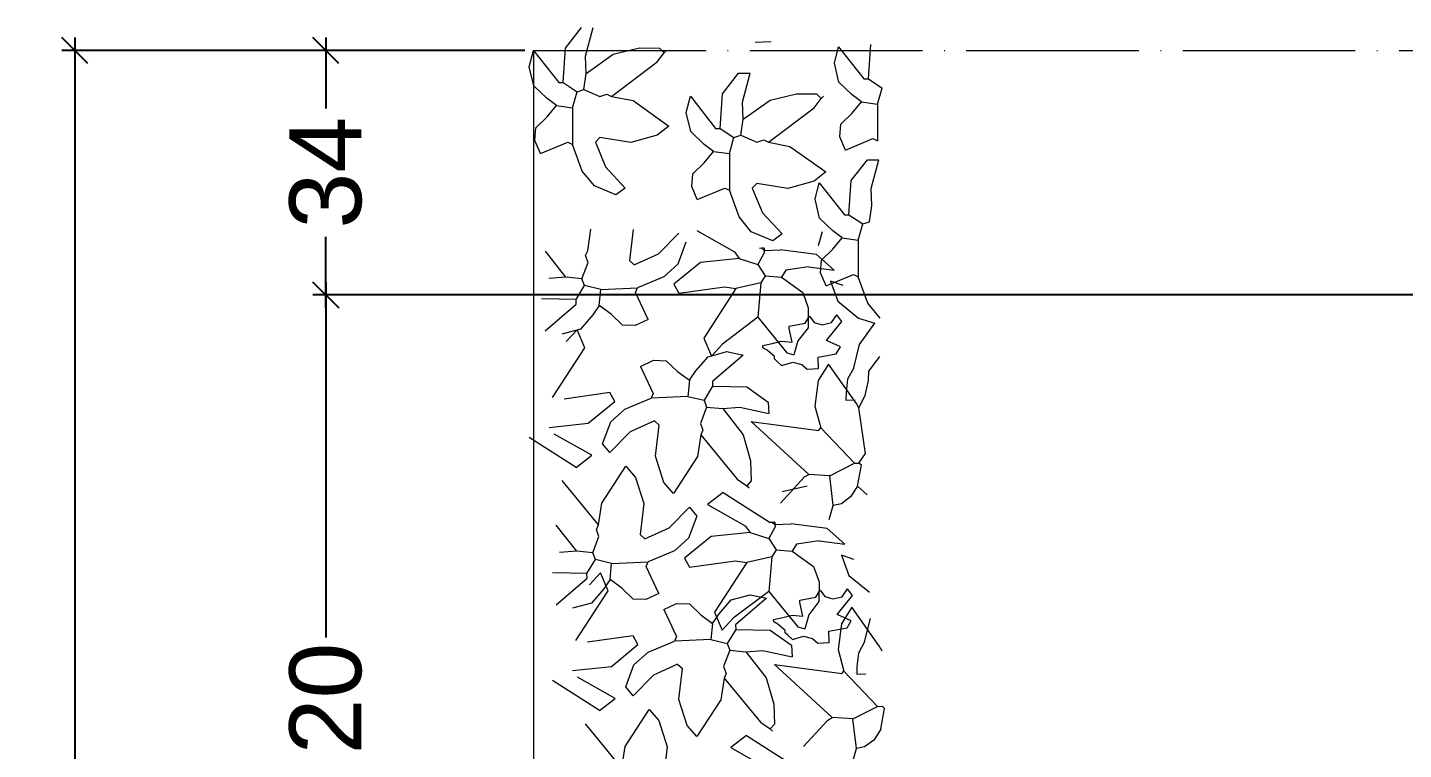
# Model space of a CAD drawing. Header units: centimetres. Extents: x 5667 to 17750, y 274 to 6203.
# Drawn here: x 12659.6 to 12850.9, y 2624.1 to 2724.5 of the extents above; entities that cross this region are included whole.
import ezdxf

# ---------------------------------------------------------------- set-up
doc = ezdxf.new("R2010")
doc.units = ezdxf.units.CM
doc.header["$MEASUREMENT"] = 0
doc.linetypes.add('ACAD_ISO04W100', pattern=[30, 24, -3, 0, -3])
doc.layers.get('0').update_dxf_attribs({"lineweight": 18})
for name, color, linetype, lineweight in [('A-WALL-FULL', 7, 'Continuous', 20), ('G-ANNO-DIM', 3, 'Continuous', 9), ('G-HEDGE', 104, 'Continuous', 9)]:
    doc.layers.add(name, color=color, linetype=linetype, lineweight=lineweight)
doc.styles.add('ARIAL', font='arial.ttf')
doc.dimstyles.new('TICK_36', dxfattribs={"dimtxt": 10, "dimasz": 3.6, "dimexe": 1.8, "dimexo": 1.2, "dimgap": 1.8, "dimtad": 0, "dimdec": 0, "dimzin": 0, "dimdsep": 46, "dimtxsty": 'ARIAL', "dimblk": 'OBLIQUE', "dimcen": 1.8, "dimdle": 1.8, "dimclrd": 256, "dimclrt": 256, "dimadec": 0, "dimazin": 0, "dimtfac": 1, "dimtdec": 0, "dimtmove": 1, "dimatfit": 3, "dimldrblk": 'OPEN90', "dimfxl": 1, "dimtolj": 1, "dimtzin": 0, "dimarcsym": 0})

# ---------------------------------------------------------------- blocks, each defined once
blk = doc.blocks.new('_Oblique')
at = {"color": 0, "linetype": 'ByBlock', "lineweight": -2}
blk.add_line((-0.5, -0.5), (0.5, 0.5), dxfattribs=at)
blk = doc.blocks.new('*D69')
at = {"layer": 'Defpoints', "color": 0, "transparency": 16777216}
for p in [(13124.18, 2687.32), (12701.05, 2567.32), (13124.18, 2567.32)]:
    blk.add_point(p, dxfattribs=at)
at = {"layer": 'G-ANNO-DIM', "lineweight": -2, "transparency": 16777216}
for p, q in [((12701.05, 2689.12), (12701.05, 2639.68)), ((12701.05, 2565.52), (12701.05, 2614.96))]:
    blk.add_line(p, q, dxfattribs=at)
at = {"layer": 'G-ANNO-DIM', "color": 0, "lineweight": -2, "transparency": 16777216}
for p, q in [((13122.98, 2687.32), (12699.25, 2687.32)), ((13122.98, 2567.32), (12699.25, 2567.32))]:
    blk.add_line(p, q, dxfattribs=at)
at = {"layer": 'G-ANNO-DIM', "lineweight": -2, "transparency": 16777216, "xscale": 3.6, "yscale": 3.6, "zscale": 3.6}
for p, rotation in [((12701.05, 2687.32), 90), ((12701.05, 2567.32), 270)]:
    blk.add_blockref('_Oblique', p, dxfattribs=dict(at, rotation=rotation))
at = {"layer": 'G-ANNO-DIM', "transparency": 16777216, "insert": (12701.05, 2627.32), "char_height": 10, "attachment_point": 5, "rotation": 90, "style": 'ARIAL'}
blk.add_mtext('\\A1;120', dxfattribs=at)
blk = doc.blocks.new('_Open90')
at = {"color": 0, "linetype": 'ByBlock', "lineweight": -2}
for p, q in [((0, 0), (-1, 0)), ((-0.5, 0.5), (0, 0)), ((0, 0), (-0.5, -0.5))]:
    blk.add_line(p, q, dxfattribs=at)
blk = doc.blocks.new('*D70')
at = {"layer": 'Defpoints', "color": 0, "transparency": 16777216}
for p in [(12701.05, 2721.32), (12729.93, 2721.32), (13124.18, 2687.32)]:
    blk.add_point(p, dxfattribs=at)
at = {"layer": 'G-ANNO-DIM', "color": 0, "lineweight": -2, "transparency": 16777216}
for p, q in [((12728.73, 2721.32), (12699.25, 2721.32)), ((13122.98, 2687.32), (12699.25, 2687.32))]:
    blk.add_line(p, q, dxfattribs=at)
at = {"layer": 'G-ANNO-DIM', "lineweight": -2, "transparency": 16777216}
for p, q in [((12701.05, 2723.12), (12701.05, 2713.26)), ((12701.05, 2685.52), (12701.05, 2695.38))]:
    blk.add_line(p, q, dxfattribs=at)
at = {"layer": 'G-ANNO-DIM', "lineweight": -2, "transparency": 16777216, "xscale": 3.6, "yscale": 3.6, "zscale": 3.6}
for p, rotation in [((12701.05, 2721.32), 90), ((12701.05, 2687.32), 270)]:
    blk.add_blockref('_Oblique', p, dxfattribs=dict(at, rotation=rotation))
at = {"layer": 'G-ANNO-DIM', "transparency": 16777216, "insert": (12701.05, 2704.32), "char_height": 10, "attachment_point": 5, "rotation": 90, "style": 'ARIAL'}
blk.add_mtext('\\A1;34', dxfattribs=at)
blk = doc.blocks.new('*D101')
at = {"layer": 'Defpoints', "color": 0, "transparency": 16777216}
for p in [(12729.93, 2721.32), (12666.13, 2467.32), (12729.93, 2467.32)]:
    blk.add_point(p, dxfattribs=at)
at = {"layer": 'G-ANNO-DIM', "color": 0, "lineweight": -2, "transparency": 16777216}
for p, q in [((12728.73, 2721.32), (12664.33, 2721.32)), ((12728.73, 2467.32), (12664.33, 2467.32))]:
    blk.add_line(p, q, dxfattribs=at)
at = {"layer": 'G-ANNO-DIM', "lineweight": -2, "transparency": 16777216}
for p, q in [((12666.13, 2723.12), (12666.13, 2607.23)), ((12666.13, 2465.52), (12666.13, 2581.41))]:
    blk.add_line(p, q, dxfattribs=at)
at = {"layer": 'G-ANNO-DIM', "lineweight": -2, "transparency": 16777216, "xscale": 3.6, "yscale": 3.6, "zscale": 3.6}
for p, rotation in [((12666.13, 2721.32), 90), ((12666.13, 2467.32), 270)]:
    blk.add_blockref('_Oblique', p, dxfattribs=dict(at, rotation=rotation))
at = {"layer": 'G-ANNO-DIM', "transparency": 16777216, "insert": (12666.13, 2594.32), "char_height": 10, "attachment_point": 5, "rotation": 90, "style": 'ARIAL'}
blk.add_mtext('\\A1;254', dxfattribs=at)

msp = doc.modelspace()

# ---------------------------------------------------------------- linework, layer by layer
at = {"layer": 'A-WALL-FULL'}
msp.add_line((12729.93, 2721.32), (12729.93, 2467.32), dxfattribs=at)
at = {"layer": 'A-WALL-FULL', "linetype": 'ACAD_ISO04W100'}
msp.add_line((12729.93, 2721.32), (13643.93, 2721.32), dxfattribs=at)
at = {"layer": 'G-HEDGE'}
for p, q in [((12734.4, 2721.64), (12736.63, 2724.51)), ((12737.18, 2720.51), (12738.22, 2724.51)), ((12729.35, 2719.04), (12729.93, 2721.32)), ((12729.93, 2721.32), (12733.44, 2716.86)), ((12734.08, 2716.86), (12734.4, 2721.64)), ((12741.01, 2720.8), (12744.7, 2721.68)), ((12744.7, 2721.68), (12747.47, 2721.64)), ((12747.47, 2721.64), (12748.11, 2721)), ((12748.11, 2721), (12748.43, 2721.32)), ((12760.75, 2722.48), (12762.98, 2722.57)), ((12771.78, 2719.55), (12772.36, 2721.83)), ((12772.36, 2721.83), (12775.87, 2717.36)), ((12776.51, 2717.36), (12776.83, 2722.14)), ((12737.27, 2718.13), (12737.18, 2720.51)), ((12737.27, 2718.13), (12741.01, 2720.8)), ((12740.78, 2714.94), (12747.15, 2719.73)), ((12747.15, 2719.73), (12748.11, 2721)), ((12772.4, 2716.91), (12771.78, 2719.55)), ((12729.97, 2716.4), (12729.35, 2719.04)), ((12736.95, 2715.9), (12737.27, 2718.13)), ((12756.23, 2715.27), (12758.46, 2718.14)), ((12758.46, 2718.14), (12760.05, 2718.14)), ((12759.01, 2714.13), (12760.05, 2718.14)), ((12731.85, 2714.62), (12729.97, 2716.4)), ((12733.44, 2716.86), (12734.08, 2716.86)), ((12734.08, 2716.86), (12735.99, 2715.58)), ((12735.35, 2713.35), (12735.99, 2715.58)), ((12735.99, 2715.58), (12736.95, 2715.9)), ((12736.95, 2715.9), (12739.18, 2714.94)), ((12774.28, 2715.13), (12772.4, 2716.91)), ((12775.87, 2717.36), (12776.51, 2717.36)), ((12776.51, 2717.36), (12778.42, 2716.08)), ((12777.78, 2713.85), (12778.42, 2716.08)), ((12733.12, 2713.67), (12731.85, 2714.62)), ((12731.85, 2712.07), (12733.12, 2713.67)), ((12733.12, 2713.67), (12735.35, 2713.35)), ((12739.18, 2714.94), (12740.14, 2715.26)), ((12740.14, 2715.26), (12740.78, 2714.94)), ((12740.78, 2714.94), (12743.78, 2714.35)), ((12743.78, 2714.35), (12748.75, 2710.8)), ((12751.18, 2712.67), (12751.76, 2714.95)), ((12751.76, 2714.95), (12755.27, 2710.48)), ((12755.91, 2710.48), (12756.23, 2715.27)), ((12759.1, 2711.76), (12759.01, 2714.13)), ((12759.1, 2711.76), (12762.84, 2714.42)), ((12762.84, 2714.42), (12766.53, 2715.3)), ((12766.53, 2715.3), (12769.3, 2715.27)), ((12768.98, 2713.35), (12769.94, 2714.63)), ((12769.3, 2715.27), (12769.94, 2714.63)), ((12769.94, 2714.63), (12770.26, 2714.95)), ((12775.55, 2714.17), (12774.28, 2715.13)), ((12774.28, 2712.58), (12775.55, 2714.17)), ((12775.55, 2714.17), (12777.78, 2713.85)), ((12777.78, 2713.85), (12777.78, 2708.75)), ((12730.27, 2710.55), (12731.85, 2712.07)), ((12735.35, 2713.35), (12735.35, 2708.25)), ((12751.8, 2710.03), (12751.18, 2712.67)), ((12758.78, 2709.52), (12759.1, 2711.76)), ((12762.61, 2708.57), (12768.98, 2713.35)), ((12772.7, 2711.05), (12774.28, 2712.58)), ((12730.12, 2708.79), (12730.27, 2710.55)), ((12748.75, 2710.8), (12747.15, 2709.52)), ((12753.68, 2708.25), (12751.8, 2710.03)), ((12755.27, 2710.48), (12755.91, 2710.48)), ((12755.91, 2710.48), (12757.82, 2709.21)), ((12772.55, 2709.3), (12772.7, 2711.05)), ((12730.89, 2706.97), (12730.12, 2708.79)), ((12730.89, 2706.97), (12734.72, 2708.56)), ((12734.72, 2708.56), (12735.35, 2708.25)), ((12736.72, 2704.54), (12735.35, 2708.25)), ((12738.54, 2708.56), (12739.18, 2709.2)), ((12738.54, 2708.56), (12739.94, 2705.13)), ((12743.47, 2708.5), (12739.18, 2709.2)), ((12747.15, 2709.52), (12743.47, 2708.5)), ((12754.95, 2707.29), (12753.68, 2708.25)), ((12757.18, 2706.97), (12757.82, 2709.21)), ((12757.82, 2709.21), (12758.78, 2709.52)), ((12758.78, 2709.52), (12761.01, 2708.57)), ((12761.01, 2708.57), (12761.97, 2708.89)), ((12761.97, 2708.89), (12762.61, 2708.57)), ((12762.61, 2708.57), (12765.6, 2707.98)), ((12765.6, 2707.98), (12770.58, 2704.42)), ((12773.32, 2707.47), (12772.55, 2709.3)), ((12773.32, 2707.47), (12777.15, 2709.07)), ((12777.15, 2709.07), (12777.78, 2708.75)), ((12753.68, 2705.7), (12754.95, 2707.29)), ((12754.95, 2707.29), (12757.18, 2706.97)), ((12757.18, 2706.97), (12757.18, 2701.87)), ((12774.13, 2703.25), (12776.37, 2706.12)), ((12776.37, 2706.12), (12777.96, 2706.12)), ((12776.91, 2702.12), (12777.96, 2706.12)), ((12738.41, 2702.49), (12736.72, 2704.54)), ((12739.94, 2705.13), (12742.69, 2702.19)), ((12751.95, 2702.42), (12752.1, 2704.17)), ((12752.1, 2704.17), (12753.68, 2705.7)), ((12770.58, 2704.42), (12768.98, 2703.15)), ((12741.41, 2701.23), (12738.41, 2702.49)), ((12742.69, 2702.19), (12741.41, 2701.23)), ((12752.72, 2700.59), (12751.95, 2702.42)), ((12752.72, 2700.59), (12756.55, 2702.19)), ((12756.55, 2702.19), (12757.18, 2701.87)), ((12760.37, 2702.19), (12761.01, 2702.83)), ((12760.37, 2702.19), (12761.77, 2698.75)), ((12765.3, 2702.12), (12761.01, 2702.83)), ((12768.98, 2703.15), (12765.3, 2702.12)), ((12769.09, 2700.65), (12769.67, 2702.93)), ((12769.67, 2702.93), (12773.18, 2698.47)), ((12773.81, 2698.47), (12774.13, 2703.25)), ((12758.55, 2698.17), (12757.18, 2701.87)), ((12769.7, 2698.02), (12769.09, 2700.65)), ((12777, 2699.74), (12776.91, 2702.12)), ((12761.77, 2698.75), (12764.52, 2695.81)), ((12773.18, 2698.47), (12773.81, 2698.47)), ((12773.81, 2698.47), (12775.73, 2697.19)), ((12776.68, 2697.51), (12777, 2699.74)), ((12737.47, 2693.44), (12737.93, 2696.47)), ((12760.23, 2696.12), (12758.55, 2698.17)), ((12771.58, 2696.24), (12769.7, 2698.02)), ((12775.09, 2694.96), (12775.73, 2697.19)), ((12775.73, 2697.19), (12776.68, 2697.51)), ((12743.79, 2696.42), (12743.27, 2692.1)), ((12747.31, 2693.04), (12750.13, 2695.91)), ((12751.14, 2694.68), (12750.01, 2691.62)), ((12752.64, 2696.29), (12757.87, 2693.32)), ((12763.24, 2694.85), (12760.23, 2696.12)), ((12764.52, 2695.81), (12763.24, 2694.85)), ((12769.57, 2694.21), (12770.13, 2696.15)), ((12772.86, 2695.28), (12771.58, 2696.24)), ((12771.58, 2693.68), (12772.86, 2695.28)), ((12772.86, 2695.28), (12775.09, 2694.96)), ((12775.09, 2694.96), (12775.09, 2689.86)), ((12734.44, 2689.8), (12731.61, 2693.43)), ((12737.18, 2692.79), (12737.47, 2693.44)), ((12737.54, 2691.85), (12737.18, 2692.79)), ((12743.94, 2691.49), (12747.31, 2693.04)), ((12757.87, 2693.32), (12758.55, 2692.39)), ((12762.03, 2693.18), (12761.14, 2691.55)), ((12761.68, 2693.81), (12761.36, 2693.79)), ((12762, 2693.82), (12761.68, 2693.81)), ((12761.68, 2693.81), (12762.02, 2693.5)), ((12762, 2693.82), (12762.02, 2693.5)), ((12762.02, 2693.5), (12764.25, 2693.6)), ((12762.02, 2693.5), (12762.03, 2693.18)), ((12769.29, 2692.96), (12764.25, 2693.6)), ((12771.74, 2690.76), (12769.29, 2692.96)), ((12770.01, 2692.16), (12771.58, 2693.68)), ((12736.68, 2689.58), (12737.54, 2691.85)), ((12743.94, 2691.49), (12743.27, 2692.1)), ((12750.01, 2691.62), (12748.04, 2689.84)), ((12753.15, 2691.84), (12749.45, 2688.81)), ((12758.55, 2692.39), (12753.15, 2691.84)), ((12758.55, 2692.39), (12761.14, 2691.55)), ((12761.14, 2691.55), (12762.17, 2690)), ((12765.01, 2690.76), (12764.41, 2689.78)), ((12768.18, 2691.22), (12765.01, 2690.76)), ((12768.18, 2691.22), (12771.74, 2690.76)), ((12769.86, 2690.4), (12770.01, 2692.16)), ((12734.44, 2689.8), (12732.07, 2689.61)), ((12736.68, 2689.58), (12734.44, 2689.8)), ((12737.04, 2688.64), (12736.68, 2689.58)), ((12748.04, 2689.84), (12744.4, 2688.32)), ((12749.45, 2688.81), (12750.15, 2687.56)), ((12761.57, 2689.02), (12758.1, 2688.23)), ((12761.57, 2689.02), (12761.14, 2684.21)), ((12762.17, 2690), (12761.57, 2689.02)), ((12762.17, 2690), (12764.41, 2689.78)), ((12764.41, 2689.78), (12767.38, 2687.67)), ((12770.62, 2688.58), (12769.86, 2690.4)), ((12770.62, 2688.58), (12774.45, 2690.18)), ((12773.01, 2688.62), (12771.25, 2689.23)), ((12771.25, 2689.23), (12772.27, 2686.44)), ((12774.45, 2690.18), (12775.09, 2689.86)), ((12776.45, 2686.16), (12775.09, 2689.86)), ((12735.85, 2686.67), (12737.04, 2688.64)), ((12739.3, 2688.1), (12737.04, 2688.64)), ((12739.08, 2685.85), (12739.3, 2688.1)), ((12739.3, 2688.1), (12744.4, 2688.32)), ((12744.11, 2687.67), (12744.4, 2688.32)), ((12745.87, 2683.92), (12744.11, 2687.67)), ((12750.15, 2687.56), (12756.49, 2688.47)), ((12758.1, 2688.23), (12753.61, 2681.33)), ((12756.49, 2688.47), (12758.1, 2688.23)), ((12767.38, 2687.67), (12768.15, 2685.54)), ((12735.85, 2686.67), (12731.06, 2686.78)), ((12731.57, 2682.33), (12735.88, 2686.03)), ((12735.88, 2686.03), (12735.85, 2686.67)), ((12739.08, 2685.85), (12738.18, 2684.54)), ((12740.73, 2684.65), (12739.08, 2685.85)), ((12768.15, 2685.54), (12768.13, 2682.77)), ((12772.27, 2686.44), (12775.16, 2684.11)), ((12778.14, 2684.11), (12776.45, 2686.16)), ((12738.18, 2684.54), (12736.48, 2682.58)), ((12742.32, 2683.14), (12740.73, 2684.65)), ((12744.08, 2683.07), (12742.32, 2683.14)), ((12745.87, 2683.92), (12744.08, 2683.07)), ((12761.14, 2684.21), (12756.2, 2680.48)), ((12761.14, 2684.21), (12765.19, 2679.28)), ((12765.49, 2682.98), (12767.7, 2683.4)), ((12767.7, 2683.4), (12768.3, 2684.38)), ((12768.3, 2684.38), (12768.96, 2683.48)), ((12768.96, 2683.48), (12770.07, 2683.18)), ((12770.07, 2683.18), (12771.36, 2683.47)), ((12770.68, 2680.97), (12772.8, 2683.62)), ((12771.36, 2683.47), (12772.12, 2684.55)), ((12772.8, 2683.62), (12772.12, 2684.55)), ((12775.16, 2684.11), (12777.39, 2683.38)), ((12775.28, 2680.42), (12777.39, 2683.38)), ((12736.48, 2682.58), (12733.87, 2681.85)), ((12734.49, 2680.83), (12736.01, 2682.49)), ((12737.08, 2679.98), (12736.01, 2682.49)), ((12753.61, 2681.33), (12754.68, 2678.82)), ((12765.5, 2682.66), (12765.49, 2682.98)), ((12765.9, 2680.76), (12765.5, 2682.66)), ((12768.13, 2682.77), (12766.71, 2680.94)), ((12732.59, 2673.08), (12737.08, 2679.98)), ((12754.21, 2678.72), (12756.81, 2679.45)), ((12756.2, 2680.48), (12754.68, 2678.82)), ((12756.81, 2679.45), (12759.12, 2678.97)), ((12761.83, 2680.29), (12763.12, 2680.58)), ((12761.84, 2679.97), (12761.83, 2680.29)), ((12762.44, 2679.65), (12761.84, 2679.97)), ((12763.44, 2678.74), (12762.44, 2679.65)), ((12763.12, 2680.58), (12764.39, 2680.88)), ((12764.39, 2680.88), (12765.9, 2680.76)), ((12765.19, 2679.28), (12766.16, 2679)), ((12766.71, 2680.94), (12766.16, 2679)), ((12772.64, 2680.1), (12770.68, 2680.97)), ((12772.04, 2679.12), (12772.64, 2680.1)), ((12774.47, 2677.19), (12775.28, 2680.42)), ((12744.82, 2677.39), (12746.61, 2678.24)), ((12744.82, 2677.39), (12746.58, 2673.64)), ((12746.61, 2678.24), (12748.37, 2678.16)), ((12748.37, 2678.16), (12749.96, 2676.66)), ((12752.51, 2676.77), (12754.21, 2678.72)), ((12759.12, 2678.97), (12754.81, 2675.27)), ((12763.45, 2678.42), (12763.44, 2678.74)), ((12763.79, 2678.12), (12763.45, 2678.42)), ((12763.79, 2678.12), (12764.45, 2677.51)), ((12764.45, 2677.51), (12765.99, 2677.98)), ((12765.99, 2677.98), (12767.25, 2677.64)), ((12767.25, 2677.64), (12767.98, 2677.02)), ((12769.51, 2678.69), (12772.04, 2679.12)), ((12769.58, 2677.09), (12769.51, 2678.69)), ((12770.96, 2677.7), (12769.55, 2675.41)), ((12774.84, 2672.23), (12770.96, 2677.7)), ((12778.07, 2678.76), (12776.56, 2676.78)), ((12749.96, 2676.66), (12751.61, 2675.45)), ((12751.61, 2675.45), (12751.39, 2673.21)), ((12751.61, 2675.45), (12752.51, 2676.77)), ((12767.98, 2677.02), (12769.58, 2677.09)), ((12769.55, 2675.41), (12769.05, 2671.85)), ((12773.63, 2675.59), (12773.41, 2673.74)), ((12774.47, 2677.19), (12773.63, 2675.59)), ((12776.07, 2673.35), (12776.53, 2675.43)), ((12776.53, 2675.43), (12776.56, 2676.78)), ((12740.54, 2673.75), (12734.2, 2672.83)), ((12741.23, 2672.5), (12740.54, 2673.75)), ((12746.58, 2673.64), (12746.29, 2672.99)), ((12754.84, 2674.64), (12753.65, 2672.67)), ((12754.81, 2675.27), (12754.84, 2674.64)), ((12754.84, 2674.64), (12759.63, 2674.53)), ((12759.63, 2674.53), (12762.59, 2672.42)), ((12773.41, 2673.74), (12773.39, 2672.68)), ((12737.54, 2669.47), (12741.23, 2672.5)), ((12742.65, 2671.46), (12746.29, 2672.99)), ((12751.39, 2673.21), (12746.29, 2672.99)), ((12751.39, 2673.21), (12753.65, 2672.67)), ((12754.01, 2671.73), (12753.15, 2669.46)), ((12753.65, 2672.67), (12754.01, 2671.73)), ((12754.01, 2671.73), (12756.25, 2671.51)), ((12756.25, 2671.51), (12758.62, 2671.7)), ((12758.62, 2671.7), (12762.66, 2670.83)), ((12762.59, 2672.42), (12762.66, 2670.83)), ((12769.05, 2671.85), (12769.88, 2668.83)), ((12773.39, 2672.68), (12774.66, 2672.73)), ((12775.19, 2671.61), (12774.84, 2672.23)), ((12775.19, 2671.61), (12776.07, 2673.35)), ((12776.1, 2665.27), (12775.19, 2671.61)), ((12739.54, 2666.63), (12740.68, 2669.69)), ((12740.68, 2669.69), (12742.65, 2671.46)), ((12746.75, 2669.81), (12743.38, 2668.27)), ((12746.75, 2669.81), (12747.41, 2669.21)), ((12756.25, 2671.51), (12759.08, 2667.88)), ((12760.22, 2669.73), (12769.58, 2668.49)), ((12768.25, 2662.37), (12760.22, 2669.73)), ((12732.13, 2668.91), (12737.54, 2669.47)), ((12738.05, 2665.02), (12732.81, 2667.98)), ((12743.38, 2668.27), (12740.56, 2665.39)), ((12746.89, 2664.89), (12747.41, 2669.21)), ((12753.22, 2667.86), (12752.76, 2664.84)), ((12753.15, 2669.46), (12753.51, 2668.51)), ((12753.51, 2668.51), (12753.22, 2667.86)), ((12753.22, 2667.86), (12758.27, 2661.7)), ((12759.08, 2667.88), (12760.12, 2664.24)), ((12769.58, 2668.49), (12769.88, 2668.83)), ((12774.57, 2663.92), (12769.88, 2668.83)), ((12735.89, 2663.33), (12729.32, 2667.51)), ((12740.56, 2665.39), (12739.54, 2666.63)), ((12735.89, 2663.33), (12738.05, 2665.02)), ((12748.08, 2661.25), (12746.89, 2664.89)), ((12752.76, 2664.84), (12749.42, 2659.72)), ((12760.12, 2664.24), (12760.2, 2661.46)), ((12771.13, 2662.18), (12774.57, 2663.92)), ((12774.57, 2663.92), (12775.2, 2663.95)), ((12775.2, 2663.95), (12776.1, 2665.27)), ((12775.54, 2663.65), (12775.2, 2663.95)), ((12739.43, 2658.36), (12742.77, 2663.49)), ((12742.77, 2663.49), (12744.11, 2661.95)), ((12764.27, 2658.37), (12767.63, 2662.02)), ((12767.63, 2662.02), (12768.25, 2662.37)), ((12771.13, 2662.18), (12768.25, 2662.37)), ((12771.63, 2658.05), (12771.13, 2662.18)), ((12775.02, 2660.75), (12775.54, 2663.65)), ((12738.97, 2655.34), (12733.92, 2661.5)), ((12744.11, 2661.95), (12745.29, 2658.31)), ((12749.42, 2659.72), (12748.08, 2661.25)), ((12758.27, 2661.7), (12759.59, 2660.8)), ((12760.2, 2661.46), (12759.59, 2660.8)), ((12759.59, 2660.8), (12759.92, 2660.49)), ((12768, 2660.74), (12764.53, 2659.95)), ((12775.02, 2660.75), (12774.03, 2659.25)), ((12776.35, 2659.53), (12775.02, 2660.75)), ((12738.97, 2655.34), (12739.43, 2658.36)), ((12745.29, 2658.31), (12744.78, 2654)), ((12756.3, 2659.87), (12754.14, 2658.18)), ((12754.14, 2658.18), (12759.38, 2655.22)), ((12756.3, 2659.87), (12762.87, 2655.69)), ((12772.76, 2658.27), (12771.63, 2658.05)), ((12774.03, 2659.25), (12772.76, 2658.27)), ((12748.81, 2654.93), (12751.63, 2657.81)), ((12752.65, 2656.57), (12751.51, 2653.51)), ((12751.63, 2657.81), (12752.65, 2656.57)), ((12771.08, 2656.11), (12771.63, 2658.05)), ((12735.94, 2651.7), (12733.11, 2655.32)), ((12738.68, 2654.69), (12738.97, 2655.34)), ((12739.04, 2653.75), (12738.68, 2654.69)), ((12745.44, 2653.39), (12748.81, 2654.93)), ((12759.38, 2655.22), (12760.05, 2654.29)), ((12763.53, 2655.08), (12762.65, 2653.44)), ((12763.19, 2655.7), (12762.87, 2655.69)), ((12763.5, 2655.72), (12763.19, 2655.7)), ((12763.19, 2655.7), (12763.52, 2655.4)), ((12763.5, 2655.72), (12763.52, 2655.4)), ((12763.52, 2655.4), (12765.75, 2655.5)), ((12763.52, 2655.4), (12763.53, 2655.08)), ((12770.8, 2654.85), (12765.75, 2655.5)), ((12773.24, 2652.65), (12770.8, 2654.85)), ((12738.18, 2651.47), (12739.04, 2653.75)), ((12745.44, 2653.39), (12744.78, 2654)), ((12751.51, 2653.51), (12749.54, 2651.74)), ((12754.65, 2653.74), (12750.95, 2650.7)), ((12760.05, 2654.29), (12754.65, 2653.74)), ((12760.05, 2654.29), (12762.65, 2653.44)), ((12762.65, 2653.44), (12763.67, 2651.89)), ((12766.51, 2652.66), (12765.91, 2651.67)), ((12769.68, 2653.11), (12766.51, 2652.66)), ((12769.68, 2653.11), (12773.24, 2652.65)), ((12735.94, 2651.7), (12733.57, 2651.5)), ((12738.18, 2651.47), (12735.94, 2651.7)), ((12737.35, 2648.57), (12738.54, 2650.53)), ((12738.54, 2650.53), (12738.18, 2651.47)), ((12740.8, 2649.99), (12738.54, 2650.53)), ((12749.54, 2651.74), (12745.9, 2650.21)), ((12750.95, 2650.7), (12751.65, 2649.45)), ((12763.08, 2650.91), (12759.6, 2650.12)), ((12763.08, 2650.91), (12762.65, 2646.1)), ((12763.67, 2651.89), (12763.08, 2650.91)), ((12763.67, 2651.89), (12765.91, 2651.67)), ((12765.91, 2651.67), (12768.88, 2649.57)), ((12774.51, 2650.51), (12772.76, 2651.13)), ((12772.76, 2651.13), (12773.78, 2648.33)), ((12737.35, 2648.57), (12732.56, 2648.68)), ((12737.72, 2647.01), (12739.25, 2648.68)), ((12740.31, 2646.17), (12739.25, 2648.68)), ((12740.58, 2647.75), (12740.8, 2649.99)), ((12740.8, 2649.99), (12745.9, 2650.21)), ((12745.61, 2649.56), (12745.9, 2650.21)), ((12747.37, 2645.81), (12745.61, 2649.56)), ((12751.65, 2649.45), (12757.99, 2650.37)), ((12759.6, 2650.12), (12755.11, 2643.22)), ((12757.99, 2650.37), (12759.6, 2650.12)), ((12768.88, 2649.57), (12769.65, 2647.43)), ((12733.07, 2644.23), (12737.38, 2647.93)), ((12737.38, 2647.93), (12737.35, 2648.57)), ((12740.58, 2647.75), (12739.68, 2646.43)), ((12742.23, 2646.54), (12740.58, 2647.75)), ((12769.65, 2647.43), (12769.63, 2644.67)), ((12773.78, 2648.33), (12776.66, 2646)), ((12735.83, 2639.27), (12740.31, 2646.17)), ((12739.68, 2646.43), (12737.98, 2644.48)), ((12743.82, 2645.04), (12742.23, 2646.54)), ((12745.58, 2644.96), (12743.82, 2645.04)), ((12747.37, 2645.81), (12745.58, 2644.96)), ((12755.75, 2642.96), (12757.44, 2644.91)), ((12757.44, 2644.91), (12760.05, 2645.64)), ((12762.65, 2646.1), (12757.7, 2642.38)), ((12762.35, 2645.16), (12758.05, 2641.46)), ((12760.05, 2645.64), (12762.35, 2645.16)), ((12762.65, 2646.1), (12766.69, 2641.17)), ((12766.99, 2644.88), (12769.21, 2645.29)), ((12767, 2644.56), (12766.99, 2644.88)), ((12769.21, 2645.29), (12769.8, 2646.27)), ((12769.8, 2646.27), (12770.46, 2645.37)), ((12770.46, 2645.37), (12771.57, 2645.08)), ((12771.57, 2645.08), (12772.86, 2645.36)), ((12772.19, 2642.87), (12774.3, 2645.51)), ((12772.86, 2645.36), (12773.63, 2646.44)), ((12774.3, 2645.51), (12773.63, 2646.44)), ((12737.98, 2644.48), (12735.38, 2643.75)), ((12748.06, 2643.58), (12749.84, 2644.43)), ((12748.06, 2643.58), (12749.82, 2639.82)), ((12749.84, 2644.43), (12751.61, 2644.35)), ((12751.61, 2644.35), (12753.2, 2642.85)), ((12754.85, 2641.64), (12755.75, 2642.96)), ((12755.11, 2643.22), (12756.18, 2640.71)), ((12767.41, 2642.66), (12767, 2644.56)), ((12769.63, 2644.67), (12768.22, 2642.83)), ((12774.14, 2641.99), (12772.19, 2642.87)), ((12774.19, 2643.89), (12772.79, 2641.6)), ((12778.08, 2638.42), (12774.19, 2643.89)), ((12753.2, 2642.85), (12754.85, 2641.64)), ((12754.85, 2641.64), (12754.62, 2639.4)), ((12757.7, 2642.38), (12756.18, 2640.71)), ((12758.05, 2641.46), (12758.07, 2640.82)), ((12763.33, 2642.19), (12764.62, 2642.47)), ((12763.34, 2641.87), (12763.33, 2642.19)), ((12763.94, 2641.55), (12763.34, 2641.87)), ((12764.94, 2640.64), (12763.94, 2641.55)), ((12764.62, 2642.47), (12765.89, 2642.78)), ((12765.89, 2642.78), (12767.41, 2642.66)), ((12766.69, 2641.17), (12767.66, 2640.9)), ((12768.22, 2642.83), (12767.66, 2640.9)), ((12771.01, 2640.58), (12773.54, 2641.01)), ((12772.79, 2641.6), (12772.29, 2638.03)), ((12773.54, 2641.01), (12774.14, 2641.99)), ((12775.97, 2639.09), (12776.79, 2642.31)), ((12743.78, 2639.93), (12737.43, 2639.02)), ((12744.47, 2638.69), (12743.78, 2639.93)), ((12745.89, 2637.65), (12749.53, 2639.17)), ((12749.82, 2639.82), (12749.53, 2639.17)), ((12754.62, 2639.4), (12749.53, 2639.17)), ((12754.62, 2639.4), (12756.88, 2638.86)), ((12758.07, 2640.82), (12756.88, 2638.86)), ((12758.07, 2640.82), (12762.87, 2640.71)), ((12762.87, 2640.71), (12765.83, 2638.61)), ((12764.95, 2640.32), (12764.94, 2640.64)), ((12765.29, 2640.01), (12764.95, 2640.32)), ((12765.29, 2640.01), (12765.95, 2639.4)), ((12765.95, 2639.4), (12767.49, 2639.87)), ((12767.49, 2639.87), (12768.76, 2639.53)), ((12768.76, 2639.53), (12769.48, 2638.92)), ((12771.08, 2638.99), (12771.01, 2640.58)), ((12775.97, 2639.09), (12775.13, 2637.49)), ((12740.77, 2635.65), (12744.47, 2638.69)), ((12743.91, 2635.88), (12745.89, 2637.65)), ((12757.24, 2637.91), (12756.38, 2635.64)), ((12756.88, 2638.86), (12757.24, 2637.91)), ((12757.24, 2637.91), (12759.49, 2637.69)), ((12759.49, 2637.69), (12761.85, 2637.89)), ((12759.49, 2637.69), (12762.31, 2634.07)), ((12761.85, 2637.89), (12765.9, 2637.02)), ((12765.83, 2638.61), (12765.9, 2637.02)), ((12769.48, 2638.92), (12771.08, 2638.99)), ((12772.29, 2638.03), (12773.12, 2635.01)), ((12775.13, 2637.49), (12774.92, 2635.64)), ((12778.42, 2637.8), (12778.08, 2638.42)), ((12735.37, 2635.1), (12740.77, 2635.65)), ((12742.78, 2632.81), (12743.91, 2635.88)), ((12749.98, 2636), (12746.61, 2634.46)), ((12749.98, 2636), (12750.65, 2635.39)), ((12750.13, 2631.08), (12750.65, 2635.39)), ((12756.38, 2635.64), (12756.74, 2634.7)), ((12763.46, 2635.91), (12772.81, 2634.68)), ((12771.49, 2628.56), (12763.46, 2635.91)), ((12774.92, 2635.64), (12774.89, 2634.57)), ((12739.13, 2629.52), (12732.56, 2633.7)), ((12741.29, 2631.21), (12736.05, 2634.17)), ((12746.61, 2634.46), (12743.79, 2631.58)), ((12756.45, 2634.05), (12756, 2631.03)), ((12756.74, 2634.7), (12756.45, 2634.05)), ((12756.45, 2634.05), (12761.51, 2627.89)), ((12762.31, 2634.07), (12763.35, 2630.43)), ((12772.81, 2634.68), (12773.12, 2635.01)), ((12777.8, 2630.11), (12773.12, 2635.01)), ((12774.89, 2634.57), (12776.16, 2634.63)), ((12743.79, 2631.58), (12742.78, 2632.81)), ((12739.13, 2629.52), (12741.29, 2631.21)), ((12742.67, 2624.55), (12746, 2629.67)), ((12746, 2629.67), (12747.35, 2628.14)), ((12751.32, 2627.44), (12750.13, 2631.08)), ((12756, 2631.03), (12752.66, 2625.9)), ((12763.35, 2630.43), (12763.44, 2627.65)), ((12774.37, 2628.36), (12777.8, 2630.11)), ((12777.8, 2630.11), (12778.44, 2630.14)), ((12778.26, 2626.94), (12778.77, 2629.83)), ((12778.77, 2629.83), (12778.44, 2630.14)), ((12742.21, 2621.53), (12737.15, 2627.69)), ((12747.35, 2628.14), (12748.53, 2624.5)), ((12761.51, 2627.89), (12762.83, 2626.99)), ((12763.44, 2627.65), (12762.83, 2626.99)), ((12767.51, 2624.55), (12770.86, 2628.21)), ((12770.86, 2628.21), (12771.49, 2628.56)), ((12774.37, 2628.36), (12771.49, 2628.56)), ((12774.87, 2624.24), (12774.37, 2628.36)), ((12752.66, 2625.9), (12751.32, 2627.44)), ((12759.54, 2626.06), (12757.38, 2624.37)), ((12759.54, 2626.06), (12766.1, 2621.88)), ((12762.83, 2626.99), (12763.16, 2626.68)), ((12778.26, 2626.94), (12777.27, 2625.43)), ((12742.21, 2621.53), (12742.67, 2624.55)), ((12748.53, 2624.5), (12748.01, 2620.18)), ((12757.38, 2624.37), (12762.61, 2621.4)), ((12774.31, 2622.3), (12774.87, 2624.24)), ((12775.99, 2624.46), (12774.87, 2624.24)), ((12777.27, 2625.43), (12775.99, 2624.46))]:
    msp.add_line(p, q, dxfattribs=at)

# ---------------------------------------------------------------- dimensions: what is measured, and where the dimension line sits
at = {"layer": 'G-ANNO-DIM'}
for base, p1, p2, picture, middle in [((12666.13, 2467.32), (12729.93, 2721.32), (12729.93, 2467.32), '*D101', (12666.13, 2594.32)), ((12701.05, 2721.32), (13124.18, 2687.32), (12729.93, 2721.32), '*D70', (12701.05, 2704.32)), ((12701.05, 2567.32), (13124.18, 2687.32), (13124.18, 2567.32), '*D69', (12701.05, 2627.32))]:
    dim = msp.add_linear_dim(base=base, p1=p1, p2=p2, angle=90, dimstyle='TICK_36', dxfattribs=at)
    dim.commit()
    dim.dimension.update_dxf_attribs({"geometry": picture, "text_midpoint": middle})

doc.saveas('drawing.dxf')
